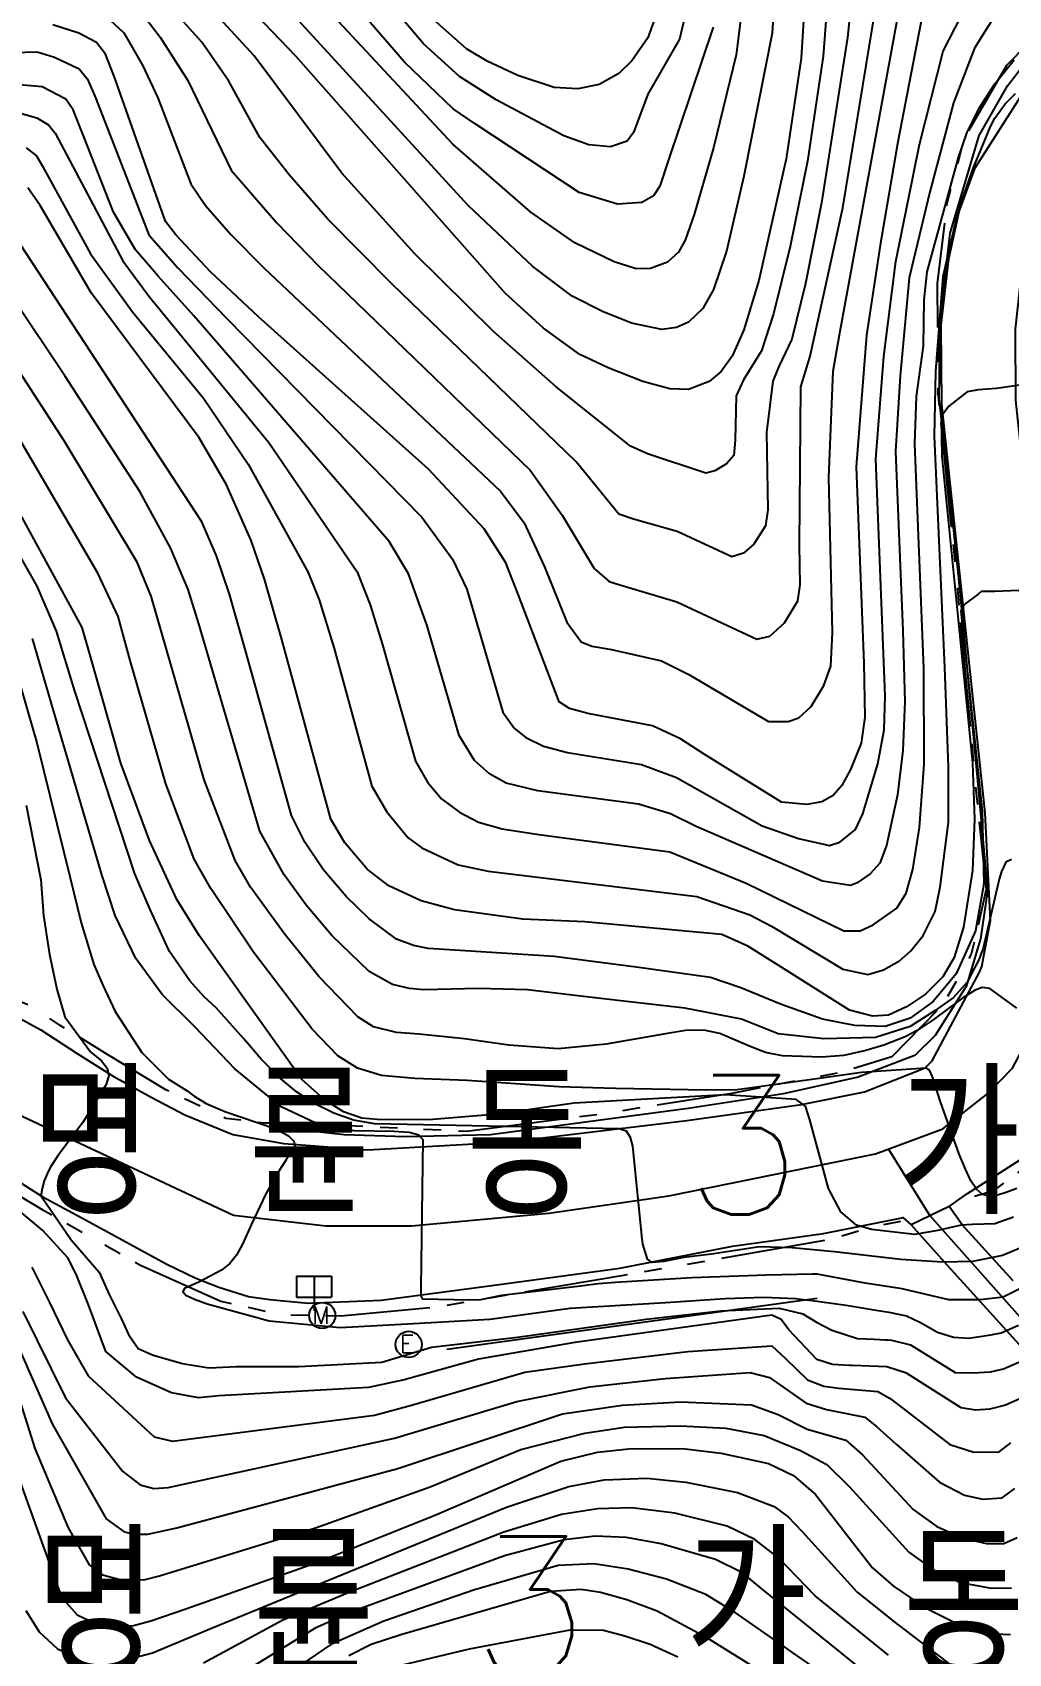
# Model space of a CAD drawing. Header units: feet. Extents: x 197796 to 199821, y 552499 to 555392.
# Drawn here: x 199001.5 to 199057.5, y 554311.2 to 554404.3 of the extents above; entities that cross this region are included whole.
import ezdxf

# ---------------------------------------------------------------- set-up
doc = ezdxf.new("R2010")
doc.units = ezdxf.units.FT
doc.header["$MEASUREMENT"] = 0
doc.linetypes.add('ANYANG1', pattern=[11.5, 6, -1, 1, -1.5, 1, -1])
for name, color, linetype in [('AAC006', 7, 'ANYANG1'), ('AD002', 7, 'CONTINUOUS'), ('AD0022', 1, 'CONTINUOUS'), ('AE150', 7, 'CONTINUOUS'), ('AE200', 1, 'CONTINUOUS'), ('AEC002', 7, 'CONTINUOUS'), ('AZ0202', 7, 'CONTINUOUS'), ('AZ080', 1, 'CONTINUOUS'), ('AZ0801', 7, 'CONTINUOUS'), ('CAA001', 7, 'CONTINUOUS'), ('CAA002', 30, 'CONTINUOUS'), ('ZC251', 7, 'CONTINUOUS'), ('ZC252', 7, 'CONTINUOUS')]:
    doc.layers.add(name, color=color, linetype=linetype)
doc.styles.add('GHS', font='ROMANS', dxfattribs={"bigfont": 'NGSW.shx'})
doc.styles.add('NGSW', font='ROMANS.shx', dxfattribs={"bigfont": 'NGSW.shx'})

# ---------------------------------------------------------------- blocks, each defined once
blk = doc.blocks.new('AZ0202')
at = {"layer": 'AZ0202'}
blk.add_circle((0, 0), 0.75, dxfattribs=at)
at = {"layer": 'AZ0202', "style": 'GHS'}
blk.add_text('E', height=1, dxfattribs=at).set_placement((-0.496, -0.477))
blk = doc.blocks.new('AEC002')
at = {"layer": 'AEC002'}
for points in [[(-1, 2), (1, 2)], [(-1, 2), (-1, 0.8)], [(0, 2), (0, 0)], [(1, 2), (1, 0.8)], [(-1, 0.8), (1, 0.8)]]:
    blk.add_lwpolyline(points, dxfattribs=at)
blk = doc.blocks.new('AE200')
at = {"layer": 'AE200'}
blk.add_circle((0, 0), 0.75, dxfattribs=at)
at = {"layer": 'AE200', "style": 'GHS'}
blk.add_text('M', height=1, dxfattribs=at).set_placement((-0.582, -0.477))

msp = doc.modelspace()

# ---------------------------------------------------------------- linework, layer by layer
at = {"layer": 'AAC006', "color": 255, "flags": 128}
for points in [[(199085.95, 554493.08), (199084.78, 554488.39), (199082.2, 554476.5), (199081.77, 554471.8), (199082.12, 554468.43), (199084.17, 554461.91), (199086.83, 554456.13), (199093.95, 554445.3), (199106.35, 554426.73), (199108.66, 554422.17), (199109.14, 554419.33), (199108.88, 554417.73), (199108.05, 554416.19), (199106.83, 554415.47), (199104.15, 554414.38), (199097.25, 554412.85), (199088.17, 554412.29), (199083.61, 554412.31), (199082.32, 554412.34), (199080.6, 554413.31), (199076.48, 554412.98), (199071.13, 554411.52), (199067.26, 554409.81), (199063.31, 554407.67), (199060.24, 554405.28), (199057.36, 554402.36), (199054.95, 554398.21), (199053.94, 554394.46), (199053.39, 554389.84), (199053.43, 554383.53), (199054.55, 554372.3), (199055.64, 554360.4), (199056.2, 554355.07), (199055.34, 554351.34), (199053.75, 554348.5), (199050.78, 554345.45), (199047.89, 554344.57), (199041.61, 554343.36), (199034.07, 554342.16), (199026.39, 554341.17), (199016.55, 554341.64), (199014.8, 554341.64), (199012.57, 554341.92), (199009.13, 554343.56), (199005.84, 554345.56), (199003.06, 554347.26), (199001.42, 554348.36), (198997.14, 554350.11), (198982.07, 554352.18), (198976.89, 554352.08), (198973.33, 554351.81), (198973.32, 554351.81), (198972.61, 554351.67), (198968.9, 554350.58), (198960.07, 554347.38), (198954.7, 554345.07), (198950.99, 554343.35), (198948.67, 554341.29), (198945.92, 554338.1), (198944.68, 554336.5), (198943.74, 554333.68), (198942.39, 554328.36), (198941.16, 554324.82), (198940.07, 554322.06), (198938.14, 554319.97), (198934.97, 554318.48), (198932.85, 554318.09), (198931.26, 554317.97), (198930.13, 554318.1), (198928.64, 554318.4), (198927.5, 554318.86), (198926.21, 554319.6), (198924.53, 554320.63), (198923.19, 554321.5), (198921.82, 554322.49), (198920.33, 554323.45), (198918.51, 554324.84), (198917.16, 554326.06), (198915.88, 554327.37), (198914.71, 554328.77), (198913.56, 554330.25), (198912.3, 554332.26), (198911.25, 554333.85), (198910.08, 554335.45), (198908.72, 554337.34), (198907.64, 554338.88), (198906.23, 554340.78), (198905.16, 554342.36), (198903.84, 554344), (198902.51, 554345.65), (198900.57, 554347.64), (198899.04, 554349.2), (198897, 554351.06), (198895.1, 554352.28), (198892.94, 554353.14), (198890.4, 554353.85), (198888.2, 554353.98), (198886.02, 554353.89), (198883.86, 554353.52), (198881.53, 554352.9), (198878.72, 554351.91), (198876.51, 554351.23), (198873.93, 554350.79), (198871.55, 554350.6), (198869.25, 554350.63), (198868.01, 554350.65), (198866.93, 554350.84), (198865.55, 554351.16), (198864.01, 554351.73), (198862.21, 554352.35), (198859.69, 554353.52), (198858.14, 554355.09), (198857.16, 554356.82), (198856.11, 554358.88), (198855.39, 554360.41), (198854.42, 554362.79), (198853.64, 554364.65), (198852.89, 554366.61)], [(199116.8, 554403.04), (199110.76, 554402.46), (199103.13, 554401.99), (199095.87, 554401.82), (199090.83, 554401.72), (199087.45, 554402.53), (199084.12, 554402.87), (199080.9, 554402.74), (199077.48, 554402.27), (199073.7, 554401.63), (199070.92, 554400.83), (199069.64, 554400.25), (199066.93, 554398.01), (199064.82, 554394.82), (199063.34, 554391.87), (199062.54, 554389.72), (199062.6, 554381.81), (199063.5, 554370.87), (199064.87, 554358.29), (199065.35, 554353.78), (199065.13, 554351.65), (199064.24, 554347.79), (199063.14, 554344.63), (199060.55, 554340.68), (199056.58, 554337.74), (199055.52, 554337.43)], [(198932.85, 554308.7), (198937.34, 554309.5), (198942.04, 554311.28), (198944.94, 554313.23), (198947.87, 554317.33), (198950.39, 554323.11), (198952.15, 554327.62), (198954.28, 554331.64), (198956.79, 554334.56), (198960.68, 554336.94), (198966.58, 554339.55), (198973.73, 554342.02), (198978.63, 554342.76), (198982.99, 554342.88), (198987, 554342.58), (198991.45, 554341.76), (198994.59, 554340.54), (198998.88, 554338.58), (199002.04, 554336.69), (199007.68, 554333.5), (199012.29, 554331.44), (199015.64, 554330.66), (199019.16, 554330.58), (199024.56, 554331.09), (199035.67, 554332.97), (199047.4, 554335.02), (199049.61, 554335.69), (199051.38, 554336.04)]]:
    msp.add_lwpolyline(points, dxfattribs=at)
at = {"layer": 'AD002', "color": 255, "flags": 128}
for points in [[(198995.44, 554344.6), (199013.02, 554336.37), (199018.31, 554335.75), (199023.23, 554335.75), (199031.1, 554336.49), (199037.99, 554337.47), (199049.85, 554339.89), (199053.71, 554341.32), (199056.3, 554343.35), (199057.7, 554344.81), (199059.64, 554348.45), (199060.04, 554349.38), (199060.71, 554353), (199060.37, 554359.79), (199057.9, 554383.15), (199057.87, 554387.22), (199058.25, 554390.55), (199058.74, 554392.78), (199059.45, 554394.74), (199061.86, 554399.92), (199065.5, 554403.42), (199069.41, 554405.39)], [(199050.59, 554340.16), (199052.95, 554336.36), (199058.89, 554329.68), (199059.5, 554329.48), (199074, 554333.32), (199087.57, 554337.1), (199087.91, 554337.03), (199091.06, 554332.26)]]:
    msp.add_lwpolyline(points, dxfattribs=at)
at = {"layer": 'AD0022', "color": 255, "flags": 128}
for points in [[(198996.72, 554349.85), (199001.96, 554347.01), (199004.04, 554345.64), (199006.1, 554344.34), (199008.29, 554343.14), (199010.21, 554342.13), (199012.98, 554341), (199015.89, 554340.49), (199020.71, 554340.12), (199028.82, 554340.58), (199039.03, 554341.8), (199045.6, 554342.72), (199049.21, 554343.44), (199052.69, 554344.82), (199053.1, 554345.22), (199055.81, 554350.31), (199055.95, 554350.64), (199056.44, 554353.29), (199056.13, 554359.46), (199053.65, 554382.91), (199053.62, 554387.45), (199054.05, 554391.25), (199054.65, 554393.98), (199055.57, 554396.49), (199059.76, 554403.04)], [(199057.74, 554332.59), (199054.81, 554335.82), (199054.07, 554336.86), (199054.61, 554337.25), (199055.12, 554337.61), (199058.2, 554339.59)], [(198999.71, 554338.92), (199002.03, 554337.44), (199004.52, 554336.09), (199005.58, 554335.53), (199009.19, 554333.56), (199010.85, 554332.75), (199012.17, 554332.24), (199013.87, 554331.7), (199015.1, 554331.53), (199017.29, 554331.32), (199021.48, 554331.48), (199027.84, 554332.33), (199035.18, 554333.33), (199041.65, 554334.59), (199046.86, 554335.32), (199051.35, 554336.22), (199051.41, 554336.24), (199051.9, 554335.81), (199053.96, 554333.49), (199058.08, 554328.94)]]:
    msp.add_lwpolyline(points, dxfattribs=at)
at = {"layer": 'AE150', "color": 255, "flags": 128}
msp.add_lwpolyline([(199057.74, 554332.59), (199054.81, 554335.82), (199054.07, 554336.86), (199051.9, 554335.81), (199053.96, 554333.49), (199058.08, 554328.94)], dxfattribs=at)
at = {"layer": 'AZ080', "color": 255, "flags": 128}
msp.add_lwpolyline([(199016.55, 554341.3), (199019.36, 554340.99), (199022.88, 554340.88), (199027.76, 554340.99), (199039.1, 554342.5), (199044.57, 554343.36), (199048.8, 554344.28), (199052.15, 554345.57), (199053.28, 554346.7), (199055.09, 554349.55), (199055.89, 554352.23), (199056.29, 554354.97), (199055.8, 554360.47), (199054.73, 554371.97), (199054.08, 554378.25), (199053.5, 554383.22), (199053.55, 554387.27), (199053.62, 554388.27), (199054.12, 554392.74), (199055.8, 554398.33), (199057.41, 554401.19), (199059.06, 554403.33), (199061.78, 554406.08)], dxfattribs=at)
at = {"layer": 'AZ0801', "color": 255, "flags": 128}
msp.add_lwpolyline([(199046.5, 554331.59), (199025.25, 554328.66)], dxfattribs=at)
at = {"layer": 'CAA001', "color": 255, "flags": 128}
for points, elevation in [([(199045.77, 554405.86), (199045.58, 554402.78), (199044.72, 554396.99), (199043.15, 554390.01), (199042.29, 554387.18), (199041.62, 554385.67), (199041, 554384.8), (199040.31, 554384.21), (199039.12, 554383.75), (199038.04, 554383.8), (199036.5, 554384.21), (199034.5, 554385), (199032.88, 554385.76), (199030.79, 554387.28), (199028.59, 554389.28), (199016.59, 554402.9), (199007.56, 554412.33)], 145), ([(199052.66, 554405.9), (199051.13, 554397.98), (199050.14, 554392.15), (199049.32, 554386.88), (199048.73, 554379.33), (199049.18, 554368.06), (199049.23, 554364.95), (199049.03, 554363.45), (199048.42, 554361.95), (199047.92, 554361.03), (199047.42, 554360.46), (199046.76, 554360.09), (199045.91, 554359.93), (199044.46, 554360.08), (199040.02, 554362.82), (199038.65, 554363.71), (199037.05, 554364.45), (199033.34, 554365.16), (199032.28, 554365.44), (199031.7, 554365.83), (199029.36, 554371.95), (199028.63, 554373.81), (199027.4, 554375.76), (199024.2, 554379.18), (199014.45, 554387.93), (199011.7, 554390.52), (199009.71, 554392.64), (199009.1, 554393.4), (199006.19, 554401.68), (199005.66, 554403), (199005.15, 554403.68), (199004.13, 554404.22), (199002.64, 554404.69)], 140), ([(199037.22, 554405.17), (199036.79, 554403.95), (199035.86, 554402.62), (199035.11, 554401.89), (199034, 554401.26), (199032.76, 554401.01), (199031.4, 554401.09), (199029.33, 554401.79), (199027.57, 554402.61), (199026.38, 554403.31), (199024.53, 554404.96)], 150), ([(199061.93, 554384.56), (199056.78, 554383.82), (199055.76, 554383.74), (199055.11, 554383.62), (199054.06, 554382.8), (199053.62, 554382.2), (199053.66, 554379.92), (199055.41, 554362.31), (199055.52, 554359.09), (199055.42, 554356.16), (199054.89, 554352.89), (199054.36, 554351.16), (199053.71, 554350.05), (199052.72, 554349.06), (199051.62, 554348.33), (199050.59, 554347.85), (199049.67, 554347.78), (199048.36, 554348.14), (199044.27, 554350.72), (199042.53, 554351.81), (199041.03, 554352.47), (199033.17, 554353.21), (199029.61, 554353.35), (199025.7, 554353.9), (199023.78, 554354.4), (199021.93, 554355.27), (199020.68, 554356.22), (199019.4, 554357.73), (199018.6, 554359.09), (199015.79, 554369.41), (199014.78, 554372.88), (199014.03, 554375.1), (199012.6, 554378.28), (199011.05, 554380.98), (199004.85, 554389.3), (199001.92, 554394.32), (199001.21, 554395.33)], 135), ([(199058.95, 554326.19), (199057.3, 554325.46), (199056.41, 554325.24), (199055.58, 554325.18), (199054.76, 554325.31), (199051.62, 554327.3), (199050.49, 554327.66), (199048.52, 554327.73), (199048.33, 554327.73), (199047.38, 554327.8), (199046.48, 554328.09), (199044.87, 554329.79), (199044.43, 554330.37), (199043.89, 554330.62), (199032.6, 554329.06), (199027.07, 554328.1), (199022.8, 554326.92), (199020.75, 554326.47), (199012.17, 554325.99), (199011.01, 554325.89), (199009.46, 554326.17), (199007.45, 554327.06), (199005.68, 554328.55), (199004.7, 554331.22), (199003.99, 554332.98), (199003.5, 554333.92), (199002.07, 554335.48), (198999.58, 554337.55)], 125), ([(199000.58, 554321.58), (199003.15, 554314.44), (199004.05, 554313.42), (199005.05, 554312.95), (199006.2, 554312.78), (199007.27, 554312.82), (199008.26, 554313.09), (199010.28, 554313.77), (199017.73, 554316.42), (199024.52, 554319.13), (199031.79, 554322.24), (199033.89, 554322.76), (199035.86, 554322.98), (199038.93, 554322.96), (199041, 554322.71), (199043.71, 554322.12), (199045.15, 554321.43), (199046.4, 554320.33), (199049.67, 554316.12), (199050.88, 554315.08), (199052.67, 554313.85), (199055.12, 554312.63), (199056.27, 554312.36), (199057.59, 554312.29)], 120), ([(199045.13, 554309.02), (199040.21, 554312.09), (199037.32, 554313.64), (199035.58, 554314.29), (199034.07, 554314.7), (199032.96, 554314.88), (199031.19, 554314.77), (199022.61, 554312.27), (199020.9, 554311.72), (199019.62, 554311.08)], 115)]:
    msp.add_lwpolyline(points, dxfattribs=dict(at, elevation=elevation))
at = {"layer": 'CAA001', "color": 255, "elevation": 130}
msp.add_lwpolyline([(199057.77, 554336.25), (199056.69, 554335.87), (199055.41, 554335.84), (199054.76, 554335.8), (199053.42, 554335.48), (199052.08, 554335.26), (199049.61, 554335.54), (199048.76, 554335.8), (199047.86, 554336.56), (199047.15, 554337.89), (199046.07, 554341.83), (199045.82, 554342.62), (199045.29, 554343), (199041.23, 554343.27), (199032.56, 554342.8), (199028.16, 554342.17), (199024.21, 554341.84), (199021.25, 554341.85), (199020.38, 554341.93), (199019.33, 554342.29), (199018.19, 554343.03), (199016.93, 554344.15), (199011.04, 554352.42), (199009.76, 554354.49), (199008.2, 554357.87), (199006.55, 554362.31), (199004.73, 554368.7), (199004.33, 554370.09), (198997.66, 554382.3)], dxfattribs=at)
at = {"layer": 'CAA002', "color": 255, "flags": 128}
for points, elevation in [([(199049.15, 554412.78), (199048.23, 554403.97), (199046.75, 554394.48), (199045.82, 554389.85), (199045.04, 554386.65), (199044.3, 554385.08), (199043.96, 554384.24), (199043.6, 554381.29), (199043.66, 554376.86), (199043.53, 554375.93), (199042.87, 554374.89), (199042.28, 554374.37), (199041.6, 554374.15), (199038.47, 554375.61), (199035.97, 554376.31), (199035.11, 554376.61), (199032.68, 554379.61), (199022.1, 554389.83), (199018.42, 554393.54), (199016.2, 554396.08), (199014.52, 554398.22), (199012.74, 554401.46), (199011.2, 554403.7), (199008.73, 554406.46)], 143), ([(199007.57, 554405.59), (199008.81, 554403.99), (199010.4, 554401.5), (199012.88, 554396.34), (199015.47, 554393.34), (199017.89, 554390.85), (199030.03, 554379.12), (199031.86, 554376.54), (199033.7, 554373.49), (199034.56, 554372.73), (199035.17, 554372.55), (199038.44, 554371.58), (199043.03, 554369.42), (199043.78, 554369.6), (199044.63, 554370.37), (199045.39, 554371.63), (199045.52, 554372.55), (199045.48, 554374.84), (199045.56, 554383.92), (199046.1, 554385.67), (199047.97, 554394.18), (199050.82, 554411.59)], 142), ([(199038.99, 554405.49), (199038.6, 554403.86), (199036.78, 554400.71), (199035.97, 554398.52), (199035.59, 554398.01), (199034.64, 554397.68), (199033.4, 554397.81), (199031.96, 554398.31), (199028.09, 554400.39), (199025.97, 554401.73), (199023.92, 554403.6), (199017.27, 554411.44)], 149), ([(199042.37, 554407.08), (199041.86, 554402.97), (199040.56, 554397.63), (199039.45, 554393.8), (199038.93, 554392.33), (199038.55, 554391.65), (199037.92, 554391.06), (199036.93, 554390.7), (199036.12, 554390.69), (199034.85, 554391.09), (199032.59, 554392.18), (199030.07, 554393.94), (199025.6, 554397.85), (199013.27, 554411.08)], 147), ([(199040.54, 554404.56), (199037.96, 554396.94), (199037.48, 554395.43), (199037.11, 554394.87), (199036.44, 554394.49), (199035.04, 554394.39), (199032.85, 554395.06), (199026.87, 554399), (199025.62, 554399.87), (199022.83, 554402.55), (199015.91, 554410.54)], 148), ([(199047.23, 554407.93), (199046.84, 554402.9), (199045.95, 554396.86), (199044.95, 554391.97), (199044, 554388.1), (199043.31, 554385.97), (199042.27, 554384.32), (199041.86, 554383.4), (199041.79, 554380.85), (199041.72, 554379.97), (199041.29, 554379.49), (199040.63, 554379.09), (199040.12, 554378.96), (199036.76, 554380.06), (199035.79, 554380.5), (199031.52, 554383.91), (199027.93, 554387.09), (199023.4, 554391.57), (199019.22, 554396.17), (199014.19, 554402.92), (199010.03, 554407.47)], 144), ([(199044.12, 554407.71), (199043.91, 554404.22), (199042.3, 554396.01), (199041.29, 554391.7), (199040.56, 554389.5), (199039.93, 554388.41), (199039.12, 554387.63), (199038.43, 554387.32), (199037.58, 554387.2), (199035.85, 554387.57), (199034.18, 554388.24), (199032.45, 554389.12), (199030.19, 554390.82), (199026.47, 554394.33), (199014.61, 554407.28)], 146), ([(199005.69, 554405.19), (199006.71, 554404.23), (199007.78, 554402.38), (199008.67, 554400.51), (199010.56, 554395.56), (199011.4, 554394.32), (199012.86, 554392.66), (199014.75, 554390.74), (199028.33, 554377.93), (199029.68, 554376.1), (199030.85, 554373.58), (199032.14, 554370.41), (199032.96, 554369.28), (199033.57, 554369.02), (199034.69, 554368.83), (199037.56, 554368.19), (199039.14, 554367.4), (199043.71, 554364.7), (199044.84, 554364.71), (199045.45, 554364.92), (199046.16, 554365.57), (199046.88, 554366.76), (199047.29, 554367.87), (199047.37, 554369.82), (199047.17, 554378.71), (199047.42, 554384.82), (199047.78, 554386.89), (199051.5, 554407.26)], 141), ([(199057.14, 554405.91), (199055.52, 554403.35), (199054.33, 554400.21), (199052.96, 554395.1), (199051.77, 554390.16), (199051.26, 554384.55), (199050.99, 554380.21), (199051.41, 554369.9), (199051.53, 554365.85), (199051.42, 554363.03), (199051.1, 554360.5), (199050.48, 554357.58), (199050.1, 554356.58), (199049.54, 554355.96), (199048.8, 554355.45), (199048.41, 554355.29), (199046.8, 554355.54), (199039.56, 554358.68), (199038.09, 554359.41), (199036.25, 554359.96), (199030.47, 554360.72), (199028.65, 554361.17), (199027.69, 554361.7), (199026.84, 554362.46), (199025.96, 554363.9), (199024.11, 554370.25), (199023.06, 554373.17), (199021.94, 554375.03), (199010.74, 554387.98), (199008.68, 554390.26), (199007.38, 554391.78), (199006.13, 554393.94), (199004.41, 554398.32), (199003.81, 554399.82), (199003.4, 554400.43), (199002.03, 554401.13), (198995.66, 554401.68)], 138), ([(198997.59, 554403.03), (199001.74, 554403.15), (199002.74, 554402.84), (199004.15, 554402.17), (199004.64, 554401.58), (199005.12, 554400.46), (199008.16, 554392.64), (199009.81, 554390.74), (199012.61, 554387.86), (199023.82, 554376.43), (199025.58, 554374.03), (199026.39, 554372.29), (199028.47, 554365.24), (199029.13, 554364.3), (199029.79, 554363.78), (199030.79, 554363.28), (199032.17, 554362.93), (199036.42, 554362.23), (199038.42, 554361.48), (199043.35, 554358.72), (199045.43, 554357.98), (199047.21, 554357.58), (199047.79, 554357.78), (199048.7, 554358.51), (199049.12, 554359.4), (199049.97, 554362.28), (199050.34, 554364.23), (199050.4, 554366.18), (199049.86, 554379.77), (199050.32, 554385.65), (199051.01, 554391.1), (199052.37, 554397.82), (199053.73, 554403.18), (199055.43, 554406.5)], 139), ([(199000.51, 554399.7), (199001.72, 554399.35), (199002.39, 554398.95), (199002.77, 554398.47), (199006.67, 554391.14), (199008.18, 554389.09), (199015.03, 554380.71), (199020.1, 554373.3), (199020.86, 554371.39), (199021.55, 554369.1), (199023.45, 554362.42), (199024.14, 554361.22), (199024.95, 554360.27), (199025.97, 554359.49), (199027.06, 554358.92), (199028.42, 554358.55), (199030.53, 554358.22), (199038.04, 554357.22), (199042.43, 554355.42), (199048.03, 554352.69), (199048.96, 554352.68), (199049.71, 554353.03), (199051.07, 554353.99), (199051.61, 554354.85), (199051.99, 554356.21), (199052.37, 554358.62), (199052.64, 554362.26), (199052.62, 554367.75), (199052.11, 554380.65), (199052.2, 554383.35), (199052.6, 554386.26), (199052.64, 554388.91), (199052.81, 554390.51), (199054.6, 554397.07), (199055.11, 554398.53), (199055.79, 554399.91), (199056.69, 554401.31), (199057.8, 554402.69)], 137), ([(199001.11, 554397.64), (199001.71, 554397.17), (199002.05, 554396.58), (199004.81, 554391.54), (199007.21, 554388.22), (199011.28, 554383.26), (199013.85, 554379.47), (199017.27, 554373.3), (199017.93, 554371.69), (199018.79, 554368.9), (199020.95, 554361), (199021.8, 554359.52), (199023.03, 554358.02), (199023.81, 554357.45), (199025.9, 554356.47), (199027.63, 554356.11), (199039.59, 554354.66), (199042.64, 554353.6), (199043.88, 554352.96), (199047.97, 554350.49), (199049.4, 554350.19), (199050.31, 554350.44), (199051.22, 554350.97), (199051.88, 554351.54), (199052.58, 554352.42), (199053.26, 554353.79), (199053.56, 554355.19), (199054.03, 554358.92), (199054.03, 554362.11), (199053.83, 554367.81), (199053.24, 554381.09), (199053.3, 554384.8), (199053.73, 554390.25), (199054.58, 554393.99), (199055.46, 554396.51), (199056, 554397.79), (199056.44, 554398.85), (199056.7, 554399.33), (199057.28, 554400.16), (199057.88, 554400.74)], 136), ([(199058.99, 554372.26), (199056.69, 554372.16), (199055.9, 554372.16), (199055.73, 554372.02), (199054.92, 554371.39), (199054.75, 554371.04), (199055.2, 554366.77), (199055.96, 554359.56), (199056.06, 554355.38), (199055.58, 554352.69), (199054.48, 554350.21), (199053.15, 554348.63), (199051.83, 554347.68), (199050.4, 554347.2), (199048.66, 554347.25), (199046.81, 554347.62), (199044.39, 554348.47), (199042.12, 554349.42), (199040.37, 554350), (199036.26, 554350.58), (199031.4, 554351.21), (199027.5, 554351.47), (199024.18, 554351.67), (199023.34, 554351.84), (199022.37, 554352.21), (199020.79, 554353.37), (199019.47, 554354.65), (199018.15, 554356.2), (199017.11, 554357.77), (199016.33, 554359.31), (199013.7, 554368.78), (199012.78, 554372.02), (199012.04, 554374.22), (199011.2, 554376.16), (199000.77, 554392.1)], 134), ([(199057.65, 554356.78), (199057.33, 554356.62), (199057.07, 554356.09), (199056.94, 554355.66), (199056.03, 554351.69), (199055.78, 554351.03), (199055.51, 554350.53), (199055.11, 554349.75), (199054.32, 554348.87), (199053.26, 554348.12), (199051.83, 554347.19), (199049.85, 554346.56), (199046.88, 554346.49), (199044.27, 554346.77), (199042.15, 554347.62), (199038.9, 554348.25), (199035.23, 554348.67), (199032.76, 554348.96), (199029.87, 554349.31), (199027.04, 554349.38), (199023.93, 554349.3), (199023.1, 554349.38), (199022.14, 554349.61), (199020.79, 554350.35), (199018.66, 554352.42), (199017.18, 554354.17), (199015.92, 554355.9), (199014.53, 554358.41), (199011.02, 554370.3), (199010.41, 554372.27), (199009.4, 554374.67), (199007.63, 554377.91), (199003.33, 554384.54), (199000.4, 554388.93)], 133), ([(199057.96, 554348.25), (199056.4, 554349.37), (199055.97, 554349.43), (199055.56, 554349.28), (199054.86, 554348.84), (199054.05, 554348.24), (199053.16, 554347.57), (199052.23, 554346.96), (199051.55, 554346.61), (199050.33, 554346.13), (199049.29, 554345.81), (199048.03, 554345.53), (199046.77, 554345.44), (199044.51, 554345.52), (199043.53, 554345.71), (199042.65, 554346.05), (199040.92, 554346.79), (199039.99, 554346.98), (199038.94, 554346.96), (199037.79, 554346.78), (199034.4, 554346.19), (199031.63, 554345.92), (199028.81, 554346.13), (199026.27, 554346.49), (199023.67, 554346.76), (199022.36, 554346.85), (199021.05, 554347.18), (199020.14, 554347.75), (199017.91, 554350.06), (199015.91, 554352.53), (199013.98, 554355.2), (199013.1, 554356.72), (199011.32, 554361.35), (199009.18, 554368.78), (199008.29, 554371.89), (199007.49, 554373.85), (199003.3, 554380.82), (199000.74, 554384.78)], 132), ([(199057.96, 554337.9), (199057.29, 554337.64), (199056.76, 554337.49), (199056.33, 554337.46), (199055.98, 554337.55), (199055.64, 554337.85), (199055.32, 554338.34), (199055, 554339.01), (199054.65, 554339.86), (199053.57, 554342.88), (199053.12, 554344.31), (199052.95, 554344.69), (199052.73, 554344.81), (199049.05, 554344.56), (199046.62, 554344.22), (199041.9, 554343.57), (199040.14, 554343.54), (199034.93, 554343.63), (199031.7, 554343.73), (199026.41, 554344.09), (199023.41, 554344.21), (199021.51, 554344.39), (199020.12, 554344.8), (199019, 554345.52), (199017.52, 554347.05), (199014.16, 554351.47), (199011.71, 554355.11), (199010.76, 554356.81), (199009.13, 554361.13), (199007.09, 554368.21), (199006.4, 554370.73), (199005.23, 554373.22), (198999.42, 554383.15)], 131), ([(199059.24, 554334.94), (199057.13, 554334.06), (199055.41, 554333.7), (199053.69, 554333.66), (199051.29, 554333.82), (199047.5, 554334.26), (199045.07, 554334.49), (199043.19, 554334.54), (199040.43, 554334.13), (199038.85, 554333.93), (199037.71, 554333.7), (199037.03, 554333.65), (199036.77, 554333.85), (199036.49, 554334.71), (199036.45, 554335), (199035.92, 554340.33), (199035.79, 554340.83), (199035.55, 554341.18), (199035.12, 554341.32), (199021.1, 554341.6), (199019.89, 554341.82), (199018.77, 554342.22), (199017.68, 554342.76), (199016.63, 554343.44), (199015.6, 554344.3), (199014.59, 554345.33), (199013.58, 554346.5), (199012.02, 554348.27), (199011.32, 554348.89), (199010.51, 554349.81), (199009.33, 554351.51), (199008.22, 554353.92), (199007.35, 554355.96), (199003.91, 554366.45), (199002.85, 554369.88), (199001.74, 554372.48), (198997.28, 554380.34)], 129), ([(199058.13, 554332.14), (199057.17, 554331.66), (199055.85, 554331.5), (199054.05, 554331.5), (199051.37, 554332.14), (199049.26, 554332.46), (199046.5, 554332.98), (199046.34, 554332.98), (199046.22, 554332.99), (199043.6, 554332.93), (199039.31, 554332.77), (199034.93, 554332.5), (199033.95, 554332.43), (199032.59, 554332.26), (199028.39, 554331.75), (199027.18, 554331.51), (199026.57, 554331.48), (199023.87, 554331.54), (199023.77, 554331.73), (199023.77, 554332.21), (199023.89, 554340.69), (199023.64, 554340.95), (199023.08, 554341.12), (199022.21, 554341.17), (199019.94, 554341.21), (199017.73, 554341.65), (199015.74, 554342.59), (199013.09, 554344.76), (199010.8, 554347.17), (199008.92, 554349.04), (199007.4, 554351.1), (199006.22, 554353.56), (199005.48, 554355.84), (199002.69, 554365.34), (199001.47, 554369.47)], 128), ([(199000.4, 554368.05), (199001.72, 554363.48), (199003.64, 554355.73), (199004.28, 554353.15), (199004.99, 554350.75), (199005.52, 554349.57), (199006.22, 554348.05), (199007.75, 554345.7), (199009.28, 554344.17), (199010.36, 554343.5), (199010.76, 554343.19), (199011.45, 554342.78), (199012.51, 554342.32), (199015.43, 554341.32), (199016.17, 554340.93), (199016.48, 554340.61), (199016.55, 554340.3), (199016.04, 554339.54), (199015.58, 554338.84), (199014.86, 554337.6), (199014.05, 554335.85), (199013.53, 554334.7), (199013.19, 554334.07), (199012.8, 554333.59), (199012.32, 554333.21), (199011.02, 554332.52), (199010.45, 554332.28), (199010.2, 554332.15), (199010.1, 554331.99), (199010.28, 554331.77), (199010.77, 554331.54), (199011.5, 554331.28), (199015.06, 554330.31), (199019.13, 554329.92), (199023.34, 554330.15), (199027.71, 554330.39), (199032.32, 554331.03), (199037.8, 554331.35), (199041.22, 554331.58), (199043.44, 554331.66), (199045.27, 554331.58), (199045.72, 554331.53), (199046.21, 554331.46), (199048.16, 554331.21), (199049.88, 554330.92), (199050.62, 554330.8), (199051.63, 554330.58), (199052.43, 554330.2), (199053.41, 554329.66), (199054.32, 554329.37), (199055.21, 554329.31), (199056.46, 554329.49), (199057.05, 554329.62), (199058.05, 554330.06)], 127), ([(199001.11, 554359.9), (199001.95, 554355.62), (199002.11, 554353.56), (199002.46, 554351.33), (199002.87, 554349.34), (199003.34, 554347.75), (199004.8, 554345.74), (199004.83, 554345.72), (199005.43, 554345.23), (199005.77, 554344.81), (199005.86, 554344.38), (199005.71, 554343.86), (199004.37, 554341.68), (199002.97, 554339.83), (199002.53, 554339.17), (199002.37, 554338.88), (199002.15, 554338.33), (199002.03, 554337.89), (199001.98, 554337.57), (199001.98, 554337.45), (199002.28, 554337.01), (199003.7, 554334.95), (199005.31, 554333.09), (199005.87, 554331.82), (199006.58, 554330.39), (199006.98, 554329.52), (199007.54, 554328.72), (199008.41, 554328.33), (199010.08, 554327.85), (199011.59, 554327.61), (199013.18, 554327.69), (199016.75, 554327.69), (199021.52, 554327.93), (199024.38, 554328.8), (199029.3, 554329.36), (199036.69, 554330.39), (199040.98, 554330.87), (199044.32, 554331.03), (199045.67, 554330.71), (199046.46, 554330.23), (199047.34, 554329.76), (199048.82, 554329.28), (199049.77, 554329.25), (199050.41, 554329.22), (199050.58, 554329.21), (199050.76, 554329.2), (199051.86, 554328.92), (199054.41, 554327.34), (199055.43, 554327.32), (199056.44, 554327.37), (199057.18, 554327.54), (199058.5, 554328.12)], 126), ([(199001.44, 554333.38), (199002.45, 554331.35), (199003.48, 554329.22), (199004.68, 554327.14), (199008.45, 554323.64), (199009.51, 554323.4), (199011.44, 554323.64), (199021.11, 554324.89), (199023.22, 554325.47), (199029.73, 554327.35), (199033.14, 554327.83), (199039.07, 554328.54), (199043.89, 554328.86), (199044.67, 554328.16), (199045.95, 554326.91), (199046.88, 554326.55), (199047.75, 554326.44), (199049.97, 554326.25), (199050.68, 554325.84), (199054.11, 554323.2), (199055.49, 554322.76), (199056.95, 554322.78), (199057.61, 554323.29)], 124), ([(199000.93, 554330.83), (199003.38, 554325.89), (199006.67, 554321.65), (199007.66, 554320.89), (199008.44, 554320.68), (199009.27, 554320.74), (199022.25, 554323.56), (199029.27, 554325.67), (199033.46, 554326.51), (199037.78, 554327), (199042.65, 554327.33), (199043.77, 554327.04), (199045.86, 554325.57), (199047.04, 554325.21), (199049.23, 554324.77), (199049.93, 554324.22), (199051.04, 554323.22), (199053.52, 554321.05), (199054.95, 554320.3), (199056.01, 554320.06), (199057.12, 554320.15), (199057.84, 554320.68)], 123), ([(199000.51, 554329.18), (199002.63, 554324.36), (199005.71, 554318.94), (199006.74, 554318.2), (199007.36, 554318.06), (199008.09, 554318.05), (199009.75, 554318.42), (199022.43, 554321.83), (199031.88, 554324.97), (199035.33, 554325.47), (199038.66, 554325.65), (199042.74, 554325.48), (199044.27, 554324.92), (199045.93, 554324.08), (199048.15, 554323.45), (199049.1, 554322.61), (199052.01, 554319.47), (199053.37, 554318.5), (199054.87, 554317.83), (199056.21, 554317.52), (199057.21, 554317.53), (199057.97, 554317.87)], 122), ([(199000.1, 554327.78), (199001.61, 554322.97), (199003.52, 554318.42), (199004.72, 554316.3), (199005.5, 554315.73), (199006.44, 554315.47), (199007.87, 554315.43), (199008.76, 554315.66), (199017.71, 554318.43), (199024.3, 554320.77), (199029.49, 554322.91), (199033.16, 554323.86), (199035.45, 554324.19), (199038.66, 554324.28), (199041.26, 554324.14), (199043.46, 554323.72), (199045.55, 554322.85), (199047.05, 554322.05), (199048.36, 554320.78), (199051.76, 554317.02), (199053.31, 554315.91), (199054.72, 554315.28), (199056.49, 554314.95), (199057.64, 554314.98)], 121), ([(199006.99, 554310.89), (199008.37, 554311.25), (199011.74, 554312.67), (199028.68, 554319.61), (199032.25, 554320.79), (199034.28, 554321.17), (199036.73, 554321.27), (199038.97, 554321.05), (199041.92, 554320.45), (199044.04, 554319.65), (199044.84, 554319.05), (199045.63, 554318.21), (199048.78, 554314.75), (199050.9, 554313.04), (199055.77, 554309.32)], 119), ([(199050.6, 554311.12), (199046.38, 554314.52), (199044.28, 554316.69), (199042.92, 554317.75), (199041.33, 554318.52), (199038.33, 554319.26), (199035.87, 554319.57), (199033.9, 554319.52), (199031.83, 554319.18), (199028.52, 554318.18), (199019.79, 554314.76), (199015.84, 554313.13), (199011.29, 554310.65)], 118), ([(199051.25, 554308.53), (199043.33, 554314.92), (199042.21, 554315.84), (199040.67, 554316.61), (199037.54, 554317.5), (199035.55, 554317.87), (199033.76, 554317.95), (199031.98, 554317.74), (199028.56, 554316.82), (199019.9, 554313.63), (199017.7, 554312.67), (199012.97, 554309.76)], 117), ([(199046.97, 554309.94), (199041.79, 554313.56), (199040.12, 554314.6), (199037.85, 554315.48), (199035.65, 554316.05), (199033.69, 554316.36), (199031.64, 554316.26), (199026.78, 554314.85), (199021.64, 554313.06), (199018.59, 554311.72), (199012.77, 554307.74)], 116), ([(199001.09, 554313.67), (199001.86, 554312.45), (199002.91, 554311.48), (199003.81, 554311.09)], 119), ([(199038.5, 554310.99), (199036.91, 554311.72), (199035.47, 554312.21), (199034.24, 554312.53), (199032.31, 554312.54), (199026.54, 554311.45), (199022.61, 554310.52)], 114)]:
    msp.add_lwpolyline(points, dxfattribs=dict(at, elevation=elevation))

# ---------------------------------------------------------------- block references
at = {"layer": 'AE200', "color": 255}
msp.add_blockref('AE200', (199018.1, 554330.61), dxfattribs=at)
at = {"layer": 'AEC002', "color": 255}
msp.add_blockref('AEC002', (199017.63, 554330.87), dxfattribs=at)
at = {"layer": 'AZ0202', "color": 255}
msp.add_blockref('AZ0202', (199023.06, 554328.95), dxfattribs=at)

# ---------------------------------------------------------------- texts
at = {"layer": 'ZC251', "style": 'NGSW'}
msp.add_text('명 륜 동 3 가', height=8, dxfattribs=at).set_placement((199001.39, 554336.4))
at = {"layer": 'ZC252', "style": 'NGSW'}
msp.add_text('(명 륜 3 가 동)', height=8, dxfattribs=at).set_placement((198996.84, 554309.93))

doc.saveas('drawing.dxf')
